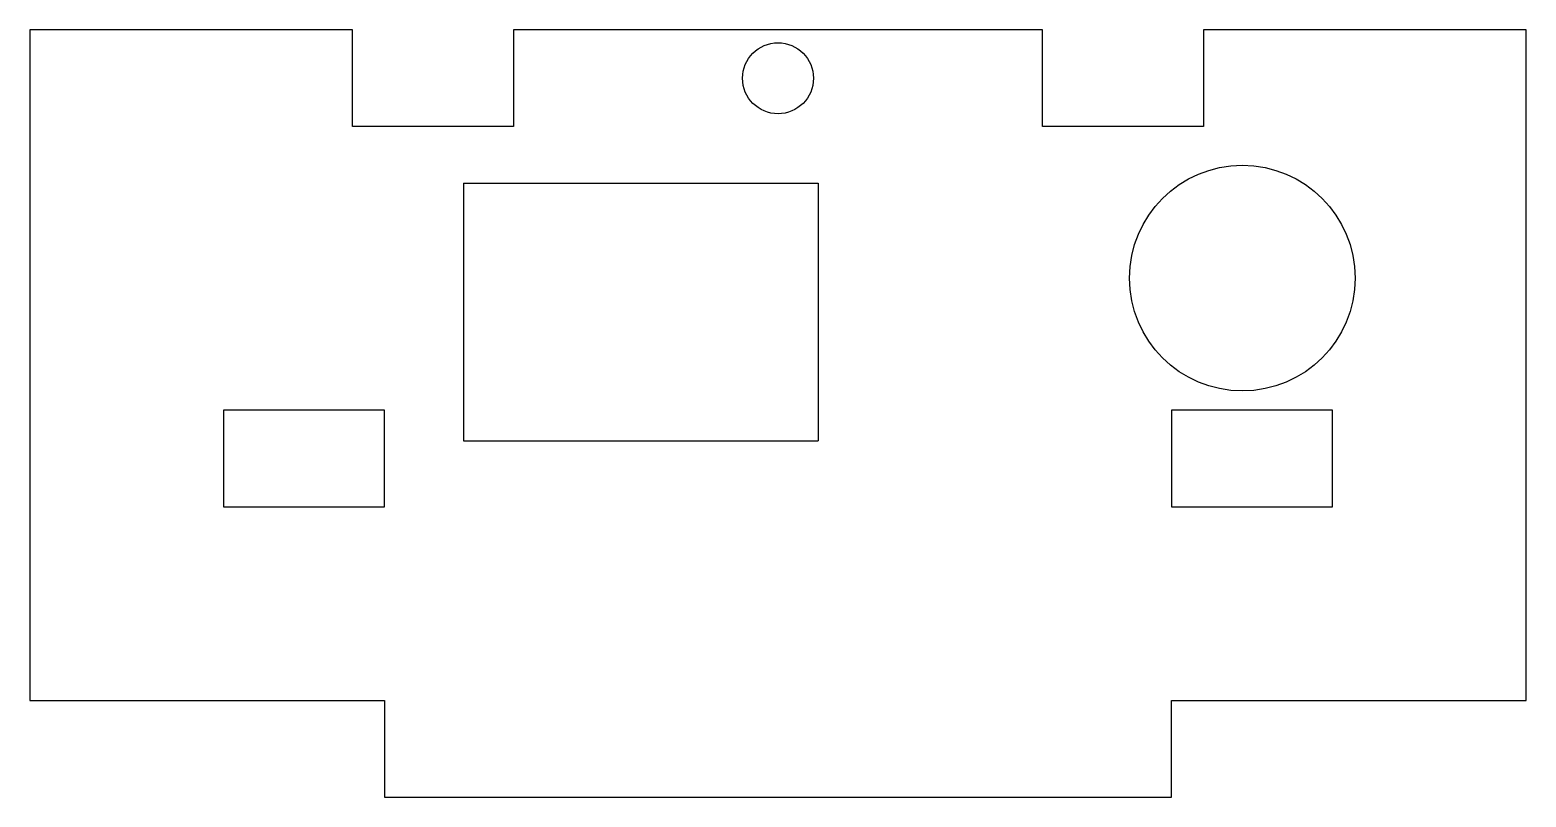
# Model space of a CAD drawing. Extents: x -18.9 to 27.4, y -12 to 11.8.
import ezdxf

# ---------------------------------------------------------------- set-up
doc = ezdxf.new("R2010")
doc.units = 0
doc.header["$MEASUREMENT"] = 0
doc.layers.add('VISIBLE', color=7, linetype='CONTINUOUS')

msp = doc.modelspace()

# ---------------------------------------------------------------- linework, layer by layer
at = {"layer": 'VISIBLE'}
for p, q in [((-18.95, 11.8), (-18.95, -9)), ((-8.95, 11.8), (-18.95, 11.8)), ((-8.95, 8.8), (-8.95, 11.8)), ((-3.95, 11.8), (-3.95, 8.8)), ((12.45, 11.8), (-3.95, 11.8)), ((12.45, 8.8), (12.45, 11.8)), ((27.45, 11.8), (17.45, 11.8)), ((17.45, 11.8), (17.45, 8.8)), ((27.45, -9), (27.45, 11.8)), ((-3.95, 8.8), (-8.95, 8.8)), ((17.45, 8.8), (12.45, 8.8)), ((-5.5, 7.05), (-5.5, -0.95)), ((-5.5, 7.05), (5.5, 7.05)), ((5.5, 7.05), (5.5, -0.95)), ((-12.95, 0), (-12.95, -3)), ((-7.95, 0), (-12.95, 0)), ((-7.95, -3), (-7.95, 0)), ((21.45, 0), (16.45, 0)), ((16.45, 0), (16.45, -3)), ((21.45, -3), (21.45, 0)), ((-5.5, -0.95), (5.5, -0.95)), ((-12.95, -3), (-7.95, -3)), ((16.45, -3), (21.45, -3)), ((-18.95, -9), (-7.95, -9)), ((-7.95, -9), (-7.95, -12)), ((16.45, -12), (16.45, -9)), ((16.45, -9), (27.45, -9)), ((-7.95, -12), (16.45, -12))]:
    msp.add_line(p, q, dxfattribs=at)
for centre, radius in [((4.25, 10.3), 1.1), ((18.65, 4.1), 3.5)]:
    msp.add_circle(centre, radius, dxfattribs=at)

doc.saveas('drawing.dxf')
